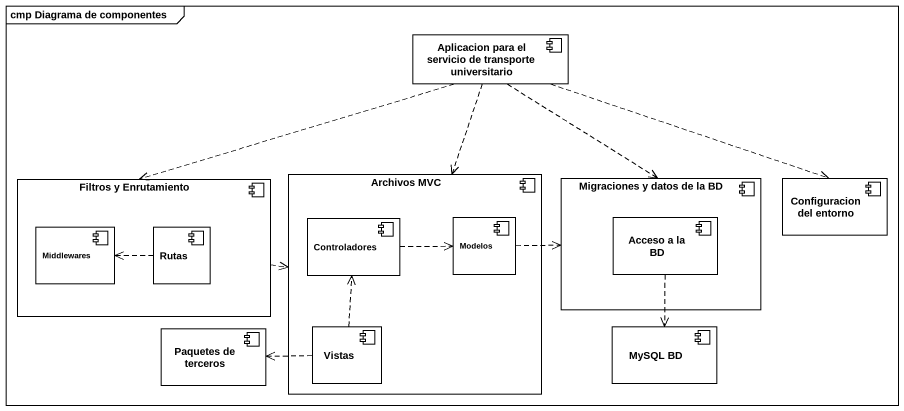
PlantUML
@startuml
mainframe cmp Diagrama de componentes
component "Aplicacion para el servicio de transporte universitario" as Aplicacion_para_el_servicio
component "Archivos MVC" as Archivos_MVC {
  component Modelos
  component Controladores
  component Vistas
}
component "Filtros y Enrutamiento" as Filtros_y_Enrutamiento {
  component Middlewares
  component Rutas
}
component "Migraciones y datos de la BD" as Migraciones_y_datos_de_la_BD {
  component "Acceso a la BD" as Acceso_a_la_BD
}
component "Configuracion del entorno" as Configuracion_del_entorno
component "Paquetes de terceros" as Paquetes_de_terceros
component "MySQL BD" as MySQL_BD
Aplicacion_para_el_servicio ..> Archivos_MVC
Aplicacion_para_el_servicio .left.> Filtros_y_Enrutamiento
Aplicacion_para_el_servicio ..> Migraciones_y_datos_de_la_BD
Aplicacion_para_el_servicio .right.> Configuracion_del_entorno
Filtros_y_Enrutamiento .right.> Archivos_MVC
Modelos .right.> Migraciones_y_datos_de_la_BD
Acceso_a_la_BD ..> MySQL_BD
Rutas .left.> Middlewares
Controladores .right.> Modelos
Vistas .up.> Controladores
Vistas .left.> Paquetes_de_terceros
@enduml
